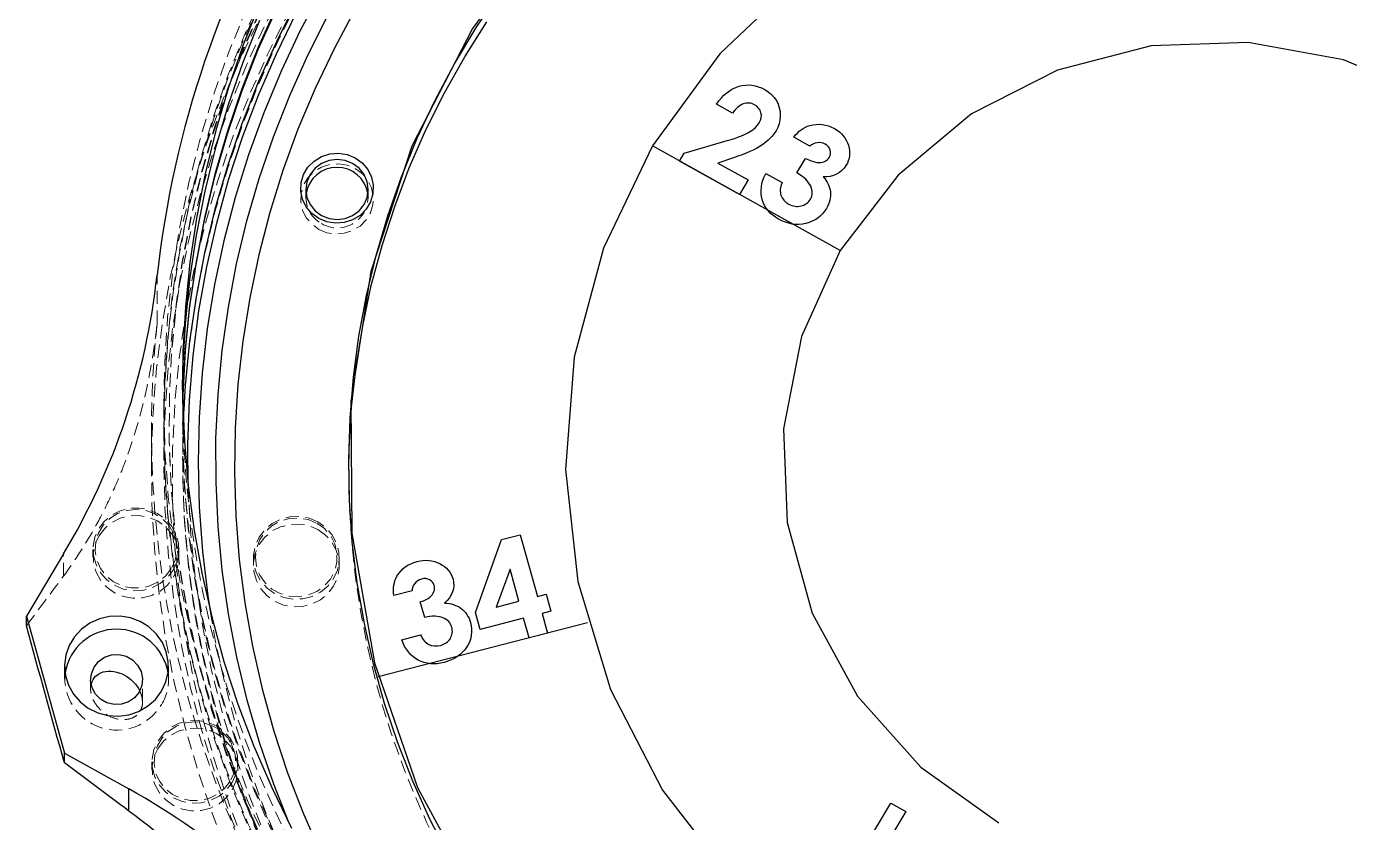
# Model space of a CAD drawing. Header units: millimetres. Extents: x -115 to 115, y -118 to 118.
# Drawn here: x -114.5 to 12.9, y -34.7 to 42 of the extents above; entities that cross this region are included whole.
import ezdxf

# ---------------------------------------------------------------- set-up
doc = ezdxf.new("R2010")
doc.units = ezdxf.units.MM
doc.linetypes.add('HIDDEN', pattern=[1.905, 1.27, -0.635])

msp = doc.modelspace()

# ---------------------------------------------------------------- linework, layer by layer
at = {"color": 7, "linetype": 'Continuous'}
for p, q in [((-36.16, 20.37), (-54.23, 30.45)), ((-60.49, -15.45), (-80.65, -20.67))]:
    msp.add_line(p, q, dxfattribs=at)
at = {"color": 7, "linetype": 'HIDDEN', "lineweight": 18}
for p, q in [((-87.62, 26.25), (-87.62, 25.48)), ((-81.62, 25.48), (-81.62, 26.25)), ((-101.95, 13.33), (-101.95, 17.99)), ((-99.5, 7.76), (-99.5, 6.11)), ((-101.3, 5.64), (-101.3, 3.57)), ((-100.8, 3.83), (-100.8, 3.65)), ((-99.5, 3.83), (-99.5, 3.58)), ((-102.5, 3.11), (-102.5, -0.78)), ((-101.3, 3.31), (-101.3, 0.21)), ((-99.5, 0.47), (-99.5, 0.21)), ((-83.5, -0.26), (-83.5, -1.29)), ((-110.96, -10.96), (-110.96, -8.83)), ((-108.12, -8.39), (-108.12, -9.11)), ((-99.85, -9.11), (-99.85, -8.39)), ((-92.67, -9.21), (-92.67, -9.94)), ((-84.4, -9.94), (-84.4, -9.21)), ((-110.85, -19.63), (-110.85, -20.93)), ((-100.85, -20.93), (-100.85, -19.63)), ((-108.35, -20.93), (-108.35, -21.84)), ((-103.35, -23.08), (-103.35, -20.93)), ((-102.44, -28.85), (-102.44, -29.58)), ((-94.17, -29.58), (-94.17, -28.85))]:
    msp.add_line(p, q, dxfattribs=at)
at = {"color": 7, "linetype": 'Continuous', "lineweight": 25}
for p, q in [((-110.96, -8.83), (-114.53, -14.81)), ((-114.53, -14.81), (-110.87, -28)), ((-114.53, -15.74), (-114.53, -14.81)), ((-110.87, -28), (-104.68, -31.45)), ((-110.87, -28.94), (-110.87, -28)), ((-104.68, -33.58), (-104.68, -31.45))]:
    msp.add_line(p, q, dxfattribs=at)
at = {"color": 7, "linetype": 'HIDDEN', "lineweight": 18, "flags": 128}
for points in [[(51.43, 89.94), (55.26, 87.65), (58.97, 85.2), (62.57, 82.59), (66.05, 79.83), (69.4, 76.92), (72.61, 73.88), (75.67, 70.69), (78.59, 67.38), (81.35, 63.95), (83.95, 60.4), (86.39, 56.74), (88.65, 52.99), (90.74, 49.14), (92.65, 45.2), (94.38, 41.19), (95.92, 37.1), (97.27, 32.95), (98.43, 28.75), (99.4, 24.51), (100.17, 20.22), (100.74, 15.91), (101.11, 11.58), (101.29, 7.23), (101.26, 2.89), (101.03, -1.45), (100.61, -5.78), (99.98, -10.09), (99.16, -14.36), (98.14, -18.6), (96.93, -22.78), (95.53, -26.92), (93.94, -30.98), (92.16, -34.98), (90.2, -38.89), (88.06, -42.72), (85.75, -46.45), (83.27, -50.08), (80.63, -53.59), (77.82, -56.99), (74.87, -60.27), (71.76, -63.42), (68.51, -66.43), (65.13, -69.3), (61.62, -72.02), (57.99, -74.59), (54.24, -77), (50.39, -79.24), (46.44, -81.32), (42.39, -83.23), (38.26, -84.96), (34.06, -86.51), (29.79, -87.88), (25.46, -89.07), (21.08, -90.06), (16.65, -90.87), (12.2, -91.49), (7.72, -91.92), (3.22, -92.16), (-1.28, -92.2), (-5.77, -92.05), (-10.26, -91.7), (-14.73, -91.17), (-19.16, -90.44), (-23.56, -89.52), (-27.92, -88.42), (-32.22, -87.13), (-36.45, -85.65), (-40.61, -84), (-44.69, -82.17), (-48.69, -80.16), (-52.59, -77.99), (-56.38, -75.65), (-60.06, -73.15), (-63.63, -70.5), (-67.07, -67.69), (-70.37, -64.74), (-73.54, -61.65), (-76.56, -58.43), (-79.43, -55.08), (-82.15, -51.61), (-84.7, -48.03), (-87.08, -44.35), (-89.3, -40.56), (-91.33, -36.68), (-93.19, -32.72), (-94.86, -28.69), (-96.35, -24.58), (-97.64, -20.42), (-98.74, -16.2), (-99.65, -11.94), (-100.36, -7.65), (-100.87, -3.33), (-101.19, 1.01), (-101.3, 5.35), (-101.21, 9.7), (-100.93, 14.04), (-100.44, 18.36), (-99.76, 22.66), (-98.88, 26.92), (-97.8, 31.14), (-96.53, 35.31), (-95.07, 39.42), (-93.42, 43.47), (-91.59, 47.44), (-89.58, 51.33), (-87.39, 55.13), (-85.03, 58.83), (-82.5, 62.43), (-79.8, 65.91), (-76.95, 69.27), (-73.95, 72.51), (-70.8, 75.62), (-67.52, 78.59), (-64.09, 81.41), (-60.55, 84.09), (-56.88, 86.61), (-53.1, 88.97), (-49.22, 91.17), (-45.23, 93.19), (-41.16, 95.05), (-37.01, 96.73), (-32.79, 98.22), (-28.5, 99.54), (-24.15, 100.67), (-19.76, 101.61), (-15.32, 102.36), (-10.86, 102.93), (-6.37, 103.3), (-1.88, 103.47), (2.62, 103.46), (7.12, 103.25), (11.6, 102.85), (16.06, 102.25), (20.49, 101.47), (24.87, 100.5), (29.21, 99.33), (33.49, 97.99), (37.7, 96.46), (41.84, 94.75), (45.9, 92.87), (49.87, 90.81)], [(45.99, 90.5), (41.93, 92.38), (37.79, 94.1), (33.58, 95.63), (29.3, 96.98), (24.96, 98.14), (20.58, 99.12), (16.15, 99.91), (11.69, 100.51), (7.21, 100.91), (2.71, 101.13), (-1.79, 101.15), (-6.29, 100.97), (-10.78, 100.61), (-15.24, 100.05), (-19.68, 99.3), (-24.07, 98.36), (-28.42, 97.23), (-32.72, 95.92), (-36.94, 94.42), (-41.1, 92.75), (-45.17, 90.89), (-49.16, 88.87), (-53.04, 86.67), (-56.83, 84.32), (-60.5, 81.8), (-64.05, 79.12), (-67.47, 76.3), (-70.76, 73.33), (-73.91, 70.22), (-76.92, 66.99), (-79.77, 63.62), (-82.47, 60.14), (-85, 56.54), (-87.36, 52.84), (-89.56, 49.04), (-91.57, 45.15), (-93.41, 41.18), (-95.06, 37.14), (-96.52, 33.02), (-97.79, 28.85), (-98.87, 24.63), (-99.75, 20.36), (-100.44, 16.07), (-100.92, 11.74), (-101.21, 7.4), (-101.3, 3.05), (-101.19, -1.29), (-100.88, -5.63), (-100.36, -9.95), (-99.66, -14.25), (-98.75, -18.51), (-97.65, -22.72), (-96.35, -26.89), (-94.87, -30.99), (-93.2, -35.03), (-91.34, -38.99), (-89.3, -42.87), (-87.09, -46.66), (-84.71, -50.35), (-82.15, -53.93), (-79.44, -57.4), (-76.57, -60.75), (-73.55, -63.97), (-70.38, -67.06), (-67.07, -70.02), (-63.63, -72.82), (-60.07, -75.48), (-56.38, -77.98), (-52.59, -80.32), (-48.69, -82.49), (-44.69, -84.5), (-40.61, -86.33), (-36.45, -87.98), (-32.21, -89.46), (-27.91, -90.75), (-23.56, -91.85), (-19.15, -92.77), (-14.72, -93.5), (-10.25, -94.03), (-5.76, -94.38), (-1.26, -94.53), (3.24, -94.49), (7.74, -94.25), (12.22, -93.82), (16.68, -93.2), (21.1, -92.39), (25.48, -91.39), (29.81, -90.2), (34.08, -88.83), (38.29, -87.28), (42.42, -85.54), (46.46, -83.64), (50.42, -81.55), (54.27, -79.31), (58.02, -76.9), (61.65, -74.33), (65.16, -71.6), (68.55, -68.73), (71.79, -65.72), (74.9, -62.57), (77.85, -59.29), (80.66, -55.89), (83.3, -52.37), (85.78, -48.74), (88.09, -45), (90.22, -41.17), (92.18, -37.26), (93.96, -33.26), (95.55, -29.19), (96.95, -25.06), (98.16, -20.87), (99.17, -16.63), (99.99, -12.36), (100.61, -8.05), (101.04, -3.72), (101.26, 0.62), (101.29, 4.97), (101.11, 9.32), (100.73, 13.65), (100.16, 17.96), (99.39, 22.25), (98.42, 26.5), (97.25, 30.7), (95.9, 34.84), (94.35, 38.93), (92.62, 42.94), (90.71, 46.88), (88.61, 50.73), (86.34, 54.49), (83.9, 58.14), (81.3, 61.69), (78.53, 65.12), (75.61, 68.43), (72.54, 71.61), (69.33, 74.66), (65.98, 77.56), (62.5, 80.32), (58.89, 82.93), (55.17, 85.38)], [(45.76, 90.4), (41.7, 92.29), (37.55, 94), (33.32, 95.54), (29.03, 96.89), (24.68, 98.05), (20.28, 99.02), (15.84, 99.8), (11.37, 100.39), (6.88, 100.78), (2.37, 100.98), (-2.14, 100.99), (-6.65, 100.8), (-11.14, 100.41), (-15.62, 99.84), (-20.06, 99.06), (-24.46, 98.1), (-28.81, 96.95), (-33.11, 95.61), (-37.33, 94.09), (-41.49, 92.38), (-45.56, 90.5), (-49.54, 88.44), (-53.42, 86.22), (-57.19, 83.82), (-60.85, 81.27), (-64.38, 78.56), (-67.79, 75.71), (-71.06, 72.7), (-74.19, 69.56), (-77.17, 66.29), (-79.99, 62.89), (-82.66, 59.37), (-85.16, 55.74), (-87.49, 52.01), (-89.64, 48.18), (-91.61, 44.26), (-93.4, 40.26), (-95.01, 36.18), (-96.42, 32.04), (-97.64, 27.85), (-98.66, 23.6), (-99.49, 19.32), (-100.11, 15), (-100.54, 10.66), (-100.76, 6.31), (-100.78, 1.95), (-100.6, -2.41), (-100.22, -6.75), (-99.64, -11.07), (-98.86, -15.37), (-97.88, -19.62), (-96.7, -23.83), (-95.33, -27.98), (-93.77, -32.07), (-92.02, -36.09), (-90.09, -40.03), (-87.98, -43.88), (-85.69, -47.64), (-83.22, -51.29), (-80.59, -54.83), (-77.8, -58.26), (-74.86, -61.56), (-71.76, -64.73), (-68.52, -67.76), (-65.14, -70.65), (-61.64, -73.4), (-58, -75.98), (-54.26, -78.41), (-50.4, -80.67), (-46.44, -82.77), (-42.39, -84.69), (-38.26, -86.43), (-34.04, -88), (-29.76, -89.38), (-25.42, -90.57), (-21.03, -91.58), (-16.6, -92.39), (-12.13, -93.01), (-7.64, -93.44), (-3.14, -93.67), (1.38, -93.71), (5.89, -93.55), (10.38, -93.2), (14.86, -92.65), (19.31, -91.92), (23.72, -90.99), (28.08, -89.87), (32.38, -88.56), (36.62, -87.07), (40.79, -85.39), (44.87, -83.54), (48.87, -81.51), (52.77, -79.31), (56.56, -76.95), (60.23, -74.42), (63.79, -71.74), (67.22, -68.91), (70.52, -65.93), (73.67, -62.81), (76.67, -59.56), (79.53, -56.18), (82.22, -52.68), (84.75, -49.07), (87.1, -45.36), (89.29, -41.54), (91.29, -37.64), (93.11, -33.65), (94.75, -29.59), (96.19, -25.46), (97.44, -21.27), (98.5, -17.03), (99.36, -12.75), (100.02, -8.44), (100.48, -4.1), (100.74, 0.25), (100.8, 4.61), (100.65, 8.96), (100.3, 13.31), (99.75, 17.64), (99.01, 21.93), (98.06, 26.2), (96.92, 30.41), (95.58, 34.58), (94.05, 38.68), (92.33, 42.71), (90.43, 46.66), (88.35, 50.53), (86.09, 54.3), (83.65, 57.97), (81.05, 61.53), (78.29, 64.98), (75.37, 68.3), (72.3, 71.49), (69.08, 74.55), (65.73, 77.47), (62.24, 80.23), (58.63, 82.85), (54.9, 85.3)], [(46.53, 87.44), (42.46, 89.34), (38.3, 91.06), (34.07, 92.6), (29.77, 93.96), (25.42, 95.14), (21.01, 96.13), (16.56, 96.93), (12.09, 97.54), (7.58, 97.96), (3.07, 98.19), (-1.46, 98.22), (-5.98, 98.06), (-10.49, 97.71), (-14.97, 97.17), (-19.43, 96.44), (-23.85, 95.51), (-28.23, 94.4), (-32.55, 93.11), (-36.8, 91.63), (-40.99, 89.97), (-45.09, 88.13), (-49.11, 86.13), (-53.03, 83.95), (-56.85, 81.61), (-60.56, 79.1), (-64.15, 76.45), (-67.61, 73.64), (-70.94, 70.68), (-74.14, 67.59), (-77.19, 64.36), (-80.09, 61.01), (-82.83, 57.54), (-85.42, 53.95), (-87.83, 50.26), (-90.08, 46.47), (-92.15, 42.58), (-94.04, 38.61), (-95.75, 34.57), (-97.27, 30.45), (-98.6, 26.28), (-99.74, 22.05), (-100.68, 17.78), (-101.43, 13.47), (-101.99, 9.13), (-102.34, 4.77), (-102.49, 0.41), (-102.45, -3.96), (-102.2, -8.32), (-101.76, -12.67), (-101.12, -17), (-100.28, -21.29), (-99.24, -25.54), (-98.01, -29.75), (-96.6, -33.9), (-94.99, -37.98), (-93.2, -41.99), (-91.66, -45.1)], [(54.74, 80.12), (58.45, 77.67), (62.05, 75.07), (65.53, 72.31), (68.87, 69.4), (72.08, 66.35), (75.14, 63.17), (78.06, 59.85), (80.81, 56.42), (83.4, 52.87), (85.83, 49.21), (88.08, 45.45), (90.16, 41.59), (92.06, 37.65), (93.77, 33.63), (95.29, 29.54), (96.63, 25.39), (97.77, 21.19), (98.71, 16.94), (99.46, 12.65), (100, 8.34), (100.35, 4.01), (100.5, -0.34), (100.44, -4.68), (100.18, -9.02), (99.72, -13.34), (99.06, -17.64), (98.21, -21.91), (97.15, -26.13), (95.91, -30.31), (94.47, -34.43), (92.84, -38.48), (91.02, -42.45), (89.02, -46.35), (86.84, -50.15), (84.49, -53.86), (81.97, -57.46), (79.29, -60.94), (76.45, -64.31), (73.45, -67.55), (70.31, -70.66), (67.02, -73.63), (63.6, -76.46), (60.06, -79.13), (56.39, -81.65), (52.61, -84.01), (48.72, -86.2), (44.74, -88.22), (40.67, -90.07), (36.51, -91.74), (32.29, -93.22), (27.99, -94.53), (23.65, -95.64), (19.25, -96.57), (14.82, -97.31), (10.35, -97.85), (5.87, -98.2), (1.37, -98.36), (-3.13, -98.32), (-7.62, -98.09), (-12.1, -97.66), (-16.55, -97.04), (-20.97, -96.23), (-25.35, -95.23), (-29.67, -94.04), (-33.94, -92.67), (-38.14, -91.11), (-42.27, -89.37), (-46.3, -87.45), (-50.25, -85.36), (-54.1, -83.11), (-57.83, -80.69), (-61.45, -78.11), (-64.95, -75.37), (-68.32, -72.49), (-71.55, -69.47), (-74.64, -66.31), (-77.57, -63.01), (-80.35, -59.6), (-82.98, -56.07), (-85.43, -52.42), (-87.71, -48.68), (-89.82, -44.84), (-91.75, -40.91), (-93.49, -36.91), (-95.05, -32.83), (-96.42, -28.69), (-97.59, -24.49), (-98.57, -20.25), (-99.34, -15.97), (-99.93, -11.66), (-100.31, -7.33), (-100.48, -2.99), (-100.46, 1.36), (-100.24, 5.7), (-99.81, 10.02), (-99.19, 14.33), (-98.37, 18.6), (-97.35, 22.83), (-96.13, 27.02), (-94.72, 31.15), (-93.12, 35.21), (-91.34, 39.2), (-89.37, 43.11), (-87.23, 46.92), (-84.9, 50.65), (-82.41, 54.27), (-79.76, 57.77), (-76.94, 61.16), (-73.97, 64.42), (-70.85, 67.56), (-67.59, 70.55), (-64.19, 73.4), (-60.66, 76.1), (-57.02, 78.65), (-53.26, 81.03), (-49.39, 83.25), (-45.42, 85.3), (-41.36, 87.18), (-37.22, 88.88), (-33.01, 90.4), (-28.73, 91.73), (-24.39, 92.88), (-20, 93.84), (-15.57, 94.61), (-11.11, 95.19), (-6.63, 95.57), (-2.14, 95.76), (2.36, 95.75), (6.86, 95.56), (11.34, 95.16), (15.8, 94.57), (20.22, 93.8), (24.61, 92.83), (28.95, 91.67), (33.22, 90.32), (37.44, 88.8), (41.57, 87.09), (45.63, 85.2)], [(45.17, 85.84), (41.16, 87.71), (37.06, 89.4), (32.89, 90.91), (28.66, 92.24), (24.36, 93.39), (20.02, 94.35), (15.64, 95.12), (11.23, 95.7), (6.79, 96.09), (2.34, 96.29), (-2.11, 96.29), (-6.56, 96.11), (-11, 95.73), (-15.42, 95.16), (-19.8, 94.39), (-24.14, 93.44), (-28.44, 92.31), (-32.68, 90.99), (-36.85, 89.48), (-40.95, 87.8), (-44.97, 85.94), (-48.9, 83.91), (-52.73, 81.71), (-56.45, 79.35), (-60.06, 76.83), (-63.55, 74.16), (-66.91, 71.34), (-70.14, 68.37), (-73.23, 65.27), (-76.17, 62.04), (-78.96, 58.69), (-81.59, 55.21), (-84.06, 51.63), (-86.36, 47.95), (-88.48, 44.16), (-90.43, 40.3), (-92.2, 36.35), (-93.78, 32.32), (-95.17, 28.24), (-96.38, 24.09), (-97.39, 19.9), (-98.2, 15.67), (-98.82, 11.41), (-99.24, 7.13), (-99.46, 2.83), (-99.48, -1.47), (-99.31, -5.77), (-98.93, -10.06), (-98.36, -14.32), (-97.58, -18.56), (-96.62, -22.76), (-95.46, -26.91), (-94.1, -31.01), (-92.56, -35.05), (-90.84, -39.02), (-88.93, -42.91), (-86.84, -46.71), (-84.58, -50.41), (-82.15, -54.02), (-79.56, -57.52), (-76.8, -60.9), (-73.89, -64.16), (-70.84, -67.29), (-67.64, -70.28), (-64.3, -73.14), (-60.84, -75.84), (-57.26, -78.4), (-53.56, -80.79), (-49.75, -83.03), (-45.84, -85.09), (-41.85, -86.99), (-37.76, -88.71), (-33.6, -90.26), (-29.38, -91.62), (-25.1, -92.8), (-20.76, -93.79), (-16.39, -94.59), (-11.98, -95.2), (-7.54, -95.63), (-3.1, -95.86), (1.36, -95.89), (5.81, -95.74), (10.25, -95.39), (14.67, -94.85), (19.06, -94.12), (23.41, -93.2), (27.72, -92.1), (31.97, -90.81), (36.15, -89.33), (40.26, -87.68), (44.3, -85.85), (48.24, -83.85), (52.09, -81.68), (55.83, -79.35), (59.46, -76.86), (62.97, -74.21), (66.35, -71.41), (69.61, -68.47), (72.72, -65.39), (75.68, -62.18), (78.5, -58.85), (81.16, -55.4), (83.65, -51.83), (85.98, -48.16), (88.14, -44.4), (90.11, -40.54), (91.91, -36.61), (93.53, -32.6), (94.95, -28.52), (96.19, -24.39), (97.23, -20.2), (98.08, -15.98), (98.73, -11.72), (99.18, -7.44), (99.44, -3.15), (99.5, 1.16), (99.35, 5.46), (99.01, 9.75), (98.47, 14.02), (97.73, 18.26), (96.79, 22.47), (95.67, 26.63), (94.35, 30.74), (92.84, 34.79), (91.14, 38.76), (89.26, 42.67), (87.21, 46.48), (84.98, 50.21), (82.57, 53.83), (80.01, 57.35), (77.28, 60.75), (74.4, 64.03), (71.36, 67.18), (68.19, 70.2), (64.88, 73.08), (61.44, 75.81), (57.87, 78.39), (54.19, 80.81)], [(-73.09, 71.32), (-73.91, 70.48), (-76.92, 67.25), (-79.77, 63.88), (-82.47, 60.4), (-85, 56.8), (-87.36, 53.1), (-89.56, 49.3), (-91.57, 45.41), (-93.41, 41.44), (-95.06, 37.4), (-96.52, 33.28), (-97.79, 29.11), (-98.87, 24.89), (-99.75, 20.62), (-100.44, 16.33), (-100.92, 12), (-101.21, 7.66), (-101.3, 3.31), (-101.19, -1.03), (-100.88, -5.37), (-100.36, -9.69), (-99.66, -13.99), (-98.75, -18.25), (-97.65, -22.46), (-96.35, -26.63), (-94.87, -30.74), (-93.2, -34.77), (-91.34, -38.74), (-89.3, -42.61), (-87.09, -46.4), (-84.71, -50.09), (-82.15, -53.67), (-79.44, -57.14), (-76.57, -60.49), (-73.55, -63.72), (-70.38, -66.81), (-67.07, -69.76), (-63.63, -72.56), (-60.07, -75.22), (-56.38, -77.72), (-52.59, -80.06), (-48.69, -82.23), (-44.69, -84.24), (-40.61, -86.07), (-36.45, -87.72), (-32.21, -89.2), (-27.91, -90.49), (-23.56, -91.59), (-19.15, -92.51), (-14.72, -93.24), (-10.25, -93.77), (-5.76, -94.12), (-1.26, -94.27), (3.24, -94.23), (7.74, -93.99), (12.22, -93.56), (16.68, -92.94), (21.1, -92.13), (25.48, -91.13), (29.81, -89.94), (34.08, -88.57), (38.29, -87.02), (42.42, -85.28), (46.46, -83.38), (50.42, -81.3), (54.27, -79.05), (58.02, -76.64), (61.65, -74.07), (65.16, -71.34), (68.55, -68.47), (71.79, -65.46), (74.9, -62.31), (77.85, -59.03), (80.66, -55.63), (83.3, -52.11), (85.78, -48.48), (88.09, -44.74), (90.22, -40.92), (92.18, -37), (93.96, -33), (95.55, -28.93), (96.95, -24.8), (98.16, -20.61), (99.17, -16.38), (99.99, -12.1), (100.61, -7.79), (101.04, -3.46), (101.26, 0.88), (101.29, 5.23), (101.11, 9.58), (100.73, 13.91), (100.16, 18.22), (99.39, 22.51), (98.42, 26.75), (97.25, 30.96), (95.9, 35.1), (94.35, 39.19), (92.62, 43.2), (90.71, 47.14), (88.61, 50.99), (86.34, 54.74), (83.9, 58.4), (81.3, 61.95), (78.53, 65.38), (75.61, 68.69), (73.09, 71.32)], [(-83.55, 58.3), (-85.16, 55.93), (-87.49, 52.19), (-89.64, 48.36), (-91.61, 44.44), (-93.4, 40.44), (-95.01, 36.37), (-96.42, 32.23), (-97.64, 28.03), (-98.66, 23.78), (-99.49, 19.5), (-100.11, 15.18), (-100.54, 10.84), (-100.76, 6.49), (-100.78, 2.13), (-100.6, -2.22), (-100.22, -6.57), (-99.64, -10.89), (-98.86, -15.18), (-97.88, -19.44), (-96.7, -23.65), (-95.33, -27.8), (-93.77, -31.89), (-92.02, -35.91), (-90.09, -39.84), (-87.98, -43.7), (-85.69, -47.45), (-83.22, -51.1), (-80.59, -54.65), (-77.8, -58.07), (-74.86, -61.37), (-71.76, -64.55), (-68.52, -67.58), (-65.14, -70.47), (-61.64, -73.21), (-58, -75.8), (-54.26, -78.23), (-50.4, -80.49), (-46.44, -82.58), (-42.39, -84.51), (-38.26, -86.25), (-34.04, -87.81), (-29.76, -89.19), (-25.42, -90.39), (-21.03, -91.39), (-16.6, -92.21), (-12.13, -92.83), (-7.64, -93.25), (-3.14, -93.49), (1.38, -93.53), (5.89, -93.37), (10.38, -93.02), (14.86, -92.47), (19.31, -91.73), (23.72, -90.8), (28.08, -89.68), (32.38, -88.37), (36.62, -86.88), (40.79, -85.21), (44.87, -83.35), (48.87, -81.33), (52.77, -79.13), (56.56, -76.76), (60.23, -74.24), (63.79, -71.56), (67.22, -68.72), (70.52, -65.74), (73.67, -62.63), (76.67, -59.38), (79.53, -56), (82.22, -52.5), (84.75, -48.89), (87.1, -45.17), (89.29, -41.36), (91.29, -37.45), (93.11, -33.46), (94.75, -29.4), (96.19, -25.27), (97.44, -21.08), (98.5, -16.85), (99.36, -12.57), (100.02, -8.26), (100.48, -3.92), (100.74, 0.43), (100.8, 4.79), (100.65, 9.15), (100.3, 13.49), (99.75, 17.82), (99.01, 22.12), (98.06, 26.38), (96.92, 30.6), (95.58, 34.76), (94.05, 38.86), (92.33, 42.89), (90.43, 46.84), (88.35, 50.71), (86.09, 54.48), (83.65, 58.15), (83.55, 58.3)], [(-86.04, 51.86), (-87.36, 49.74), (-89.56, 45.94), (-91.57, 42.05), (-93.41, 38.08), (-95.06, 34.03), (-96.52, 29.92), (-97.79, 25.75), (-98.87, 21.52), (-99.75, 17.26), (-100.44, 12.96), (-100.92, 8.64), (-101.21, 4.3), (-101.3, -0.05), (-101.19, -4.4), (-100.88, -8.74), (-100.36, -13.06), (-99.66, -17.35), (-98.75, -21.61), (-97.65, -25.83), (-96.35, -29.99), (-94.87, -34.1), (-93.2, -38.14), (-91.34, -42.1), (-89.3, -45.98), (-87.09, -49.77), (-84.71, -53.46), (-82.15, -57.04), (-79.44, -60.51), (-76.57, -63.86), (-73.55, -67.08), (-70.38, -70.17), (-67.07, -73.12), (-63.63, -75.93), (-60.07, -78.58), (-56.38, -81.08), (-52.59, -83.42), (-48.69, -85.6), (-44.69, -87.6), (-40.61, -89.43), (-36.45, -91.09), (-32.21, -92.56), (-27.91, -93.85), (-23.56, -94.96), (-19.15, -95.88), (-14.72, -96.6), (-10.25, -97.14), (-5.76, -97.48), (-1.26, -97.63), (3.24, -97.59), (7.74, -97.36), (12.22, -96.93), (16.68, -96.31), (21.1, -95.5), (25.48, -94.5), (29.81, -93.31), (34.08, -91.94), (38.29, -90.38), (42.42, -88.65), (46.46, -86.74), (50.42, -84.66), (54.27, -82.41), (58.02, -80), (61.65, -77.43), (65.16, -74.71), (68.55, -71.84), (71.79, -68.83), (74.9, -65.68), (77.85, -62.4), (80.66, -58.99), (83.3, -55.47), (85.78, -51.84), (88.09, -48.11), (90.22, -44.28), (92.18, -40.36), (93.96, -36.37), (95.55, -32.3), (96.95, -28.17), (98.16, -23.98), (99.17, -19.74), (99.99, -15.46), (100.61, -11.16), (101.04, -6.83), (101.26, -2.48), (101.29, 1.87), (101.11, 6.21), (100.73, 10.54), (100.16, 14.86), (99.39, 19.14), (98.42, 23.39), (97.25, 27.59), (95.9, 31.74), (94.35, 35.82), (92.62, 39.84), (90.71, 43.77), (88.61, 47.62), (86.34, 51.38), (86.04, 51.86)], [(-86.37, 22.42), (-85.59, 22.1), (-84.76, 21.97), (-83.92, 22.04), (-83.12, 22.29), (-82.4, 22.73), (-81.82, 23.32), (-81.4, 24.02), (-81.16, 24.81), (-81.13, 25.62), (-81.3, 26.42), (-81.66, 27.16), (-82.19, 27.79), (-82.87, 28.28), (-83.64, 28.6), (-84.48, 28.73), (-85.32, 28.66), (-86.12, 28.4), (-86.83, 27.97), (-87.42, 27.38), (-87.84, 26.67), (-88.07, 25.89), (-88.11, 25.08), (-87.94, 24.28), (-87.58, 23.54), (-87.04, 22.91), (-86.37, 22.42)], [(-99.48, 5.8), (-99.48, 2.15), (-99.31, -2.15), (-98.93, -6.43), (-98.36, -10.7), (-97.58, -14.94), (-96.62, -19.14), (-95.46, -23.29), (-94.1, -27.39), (-92.56, -31.43), (-90.84, -35.39), (-88.93, -39.28), (-86.84, -43.08), (-84.58, -46.79), (-82.15, -50.4), (-79.56, -53.89), (-76.8, -57.27), (-73.89, -60.53), (-70.84, -63.66), (-67.64, -66.66), (-64.3, -69.51), (-60.84, -72.22), (-57.26, -74.77), (-53.56, -77.17), (-49.75, -79.4), (-45.84, -81.47), (-41.85, -83.37), (-37.76, -85.09), (-33.6, -86.63), (-29.38, -87.99), (-25.1, -89.17), (-20.76, -90.16), (-16.39, -90.97), (-11.98, -91.58), (-7.54, -92), (-3.1, -92.23), (1.36, -92.27), (5.81, -92.12), (10.25, -91.77), (14.67, -91.23), (19.06, -90.5), (23.41, -89.58), (27.72, -88.48), (31.97, -87.18), (36.15, -85.71), (40.26, -84.06), (44.3, -82.23), (48.24, -80.23), (52.09, -78.06), (55.83, -75.73), (59.46, -73.23), (62.97, -70.58), (66.35, -67.79), (69.61, -64.85), (72.72, -61.77), (75.68, -58.56), (78.5, -55.23), (81.16, -51.77), (83.65, -48.21), (85.98, -44.54), (88.14, -40.77), (90.11, -36.92), (91.91, -32.98), (93.53, -28.97), (94.95, -24.9), (96.19, -20.76), (97.23, -16.58), (98.08, -12.36), (98.73, -8.1), (99.18, -3.82), (99.44, 0.48), (99.5, 4.78), (99.48, 5.8)], [(99.48, 5.67), (99.5, 4.53), (99.44, 0.23), (99.18, -4.07), (98.73, -8.35), (98.08, -12.6), (97.23, -16.83), (96.19, -21.01), (94.95, -25.14), (93.53, -29.22), (91.91, -33.23), (90.11, -37.17), (88.14, -41.02), (85.98, -44.79), (83.65, -48.46), (81.16, -52.02), (78.5, -55.47), (75.68, -58.81), (72.72, -62.02), (69.61, -65.1), (66.35, -68.04), (62.97, -70.83), (59.46, -73.48), (55.83, -75.97), (52.09, -78.31), (48.24, -80.48), (44.3, -82.48), (40.26, -84.31), (36.15, -85.96), (31.97, -87.43), (27.72, -88.72), (23.41, -89.83), (19.06, -90.75), (14.67, -91.48), (10.25, -92.02), (5.81, -92.36), (1.36, -92.52), (-3.1, -92.48), (-7.54, -92.25), (-11.98, -91.83), (-16.39, -91.22), (-20.76, -90.41), (-25.1, -89.42), (-29.38, -88.24), (-33.6, -86.88), (-37.76, -85.34), (-41.85, -83.62), (-45.84, -81.72), (-49.75, -79.65), (-53.56, -77.42), (-57.26, -75.02), (-60.84, -72.47), (-64.3, -69.76), (-67.64, -66.91), (-70.84, -63.91), (-73.89, -60.78), (-76.8, -57.52), (-79.56, -54.14), (-82.15, -50.64), (-84.58, -47.04), (-86.84, -43.33), (-88.93, -39.53), (-90.84, -35.64), (-92.56, -31.68), (-94.1, -27.64), (-95.46, -23.54), (-96.62, -19.39), (-97.58, -15.19), (-98.36, -10.95), (-98.93, -6.68), (-99.31, -2.39), (-99.48, 1.9), (-99.48, 5.67)], [(-99.43, 4.12), (-99.46, 3.09), (-99.48, -1.21), (-99.31, -5.51), (-98.93, -9.8), (-98.36, -14.06), (-97.58, -18.3), (-96.62, -22.5), (-95.46, -26.66), (-94.1, -30.76), (-92.56, -34.79), (-90.84, -38.76), (-88.93, -42.65), (-86.84, -46.45), (-84.58, -50.15), (-82.15, -53.76), (-79.56, -57.26), (-76.8, -60.64), (-73.89, -63.9), (-70.84, -67.03), (-67.64, -70.02), (-64.3, -72.88), (-60.84, -75.58), (-57.26, -78.14), (-53.56, -80.53), (-49.75, -82.77), (-45.84, -84.83), (-41.85, -86.73), (-37.76, -88.45), (-33.6, -90), (-29.38, -91.36), (-25.1, -92.54), (-20.76, -93.53), (-16.39, -94.33), (-11.98, -94.95), (-7.54, -95.37), (-3.1, -95.6), (1.36, -95.63), (5.81, -95.48), (10.25, -95.13), (14.67, -94.59), (19.06, -93.86), (23.41, -92.95), (27.72, -91.84), (31.97, -90.55), (36.15, -89.08), (40.26, -87.42), (44.3, -85.59), (48.24, -83.59), (52.09, -81.42), (55.83, -79.09), (59.46, -76.6), (62.97, -73.95), (66.35, -71.15), (69.61, -68.21), (72.72, -65.13), (75.68, -61.92), (78.5, -58.59), (81.16, -55.14), (83.65, -51.57), (85.98, -47.9), (88.14, -44.14), (90.11, -40.28), (91.91, -36.35), (93.53, -32.34), (94.95, -28.26), (96.19, -24.13), (97.23, -19.94), (98.08, -15.72), (98.73, -11.46), (99.18, -7.18), (99.44, -2.89), (99.5, 1.41), (99.43, 4.12)], [(98.96, -2.23), (98.91, -3.59), (98.62, -7.89), (98.13, -12.18), (97.44, -16.44), (96.55, -20.67), (95.47, -24.85), (94.19, -28.98), (92.72, -33.05), (91.06, -37.06), (89.22, -40.98), (87.19, -44.83), (84.99, -48.58), (82.61, -52.23), (80.07, -55.77), (77.36, -59.2), (74.5, -62.51), (71.49, -65.69), (68.33, -68.74), (65.03, -71.64), (61.59, -74.4), (58.04, -77), (54.36, -79.45), (50.58, -81.74), (46.69, -83.86), (42.71, -85.81), (38.64, -87.58), (34.49, -89.17), (30.27, -90.58), (25.99, -91.81), (21.66, -92.85), (17.28, -93.69), (12.87, -94.35), (8.43, -94.81), (3.97, -95.08), (-0.49, -95.16), (-4.95, -95.04), (-9.41, -94.73), (-13.84, -94.22), (-18.25, -93.52), (-22.61, -92.63), (-26.94, -91.55), (-31.2, -90.29), (-35.41, -88.84), (-39.54, -87.2), (-43.59, -85.39), (-47.55, -83.41), (-51.42, -81.25), (-55.18, -78.93), (-58.83, -76.44), (-62.36, -73.8), (-65.76, -71.01), (-69.03, -68.08), (-72.16, -65), (-75.14, -61.79), (-77.97, -58.46), (-80.65, -55), (-83.15, -51.43), (-85.49, -47.76), (-87.65, -43.99), (-89.64, -40.12), (-91.44, -36.18), (-93.06, -32.16), (-94.49, -28.07), (-95.72, -23.93), (-96.77, -19.74), (-97.61, -15.5), (-98.26, -11.24), (-98.7, -6.95), (-98.95, -2.64), (-98.96, -2.23)], [(-100.4, -10.39), (-100.03, -9.57), (-99.86, -8.69), (-99.9, -7.79), (-100.13, -6.93), (-100.57, -6.14), (-101.17, -5.46), (-101.92, -4.93), (-102.77, -4.57), (-103.68, -4.41), (-104.6, -4.44), (-105.49, -4.67), (-106.31, -5.09), (-107.02, -5.67), (-107.57, -6.39), (-107.94, -7.21), (-108.11, -8.09), (-108.07, -8.98), (-107.83, -9.85), (-107.4, -10.64), (-106.8, -11.32), (-106.05, -11.85), (-105.2, -12.21), (-104.29, -12.37), (-103.37, -12.34), (-102.47, -12.11), (-101.65, -11.69), (-100.95, -11.11), (-100.4, -10.39)], [(-100.58, -10.24), (-101.12, -10.95), (-101.82, -11.51), (-102.64, -11.91), (-103.53, -12.11), (-104.44, -12.11), (-105.33, -11.91), (-106.15, -11.51), (-106.85, -10.95), (-107.39, -10.24), (-107.75, -9.43), (-107.91, -8.56), (-107.86, -7.68), (-107.6, -6.83), (-107.14, -6.07), (-106.51, -5.43), (-105.75, -4.94), (-104.89, -4.64), (-103.98, -4.54), (-103.08, -4.64), (-102.22, -4.94), (-101.45, -5.43), (-100.83, -6.07), (-100.37, -6.83), (-100.11, -7.68), (-100.06, -8.56), (-100.21, -9.43), (-100.58, -10.24)], [(-107.57, -7.12), (-107.02, -6.4), (-106.31, -5.81), (-105.49, -5.4), (-104.6, -5.16), (-103.68, -5.13), (-102.77, -5.3), (-101.92, -5.65), (-101.17, -6.19), (-100.57, -6.86), (-100.13, -7.65), (-99.9, -8.52), (-99.86, -9.41), (-100.03, -10.29), (-100.4, -11.11), (-100.95, -11.83), (-101.65, -12.41), (-102.47, -12.83), (-103.37, -13.06), (-104.29, -13.1), (-105.2, -12.93), (-106.05, -12.57), (-106.8, -12.04), (-107.4, -11.36), (-107.83, -10.57), (-108.07, -9.71), (-108.11, -8.82), (-107.94, -7.94), (-107.57, -7.12)], [(-86.47, -5.75), (-87.32, -5.39), (-88.23, -5.23), (-89.15, -5.26), (-90.05, -5.49), (-90.87, -5.91), (-91.57, -6.49), (-92.12, -7.21), (-92.49, -8.03), (-92.66, -8.91), (-92.63, -9.81), (-92.39, -10.67), (-91.95, -11.46), (-91.35, -12.14), (-90.61, -12.67), (-89.76, -13.03), (-88.85, -13.19), (-87.92, -13.16), (-87.03, -12.93), (-86.21, -12.51), (-85.51, -11.93), (-84.96, -11.21), (-84.59, -10.39), (-84.41, -9.51), (-84.45, -8.62), (-84.69, -7.75), (-85.12, -6.96), (-85.73, -6.28), (-86.47, -5.75)], [(-86.47, -6.48), (-85.73, -7.01), (-85.12, -7.69), (-84.69, -8.48), (-84.45, -9.34), (-84.41, -10.23), (-84.59, -11.11), (-84.96, -11.93), (-85.51, -12.65), (-86.21, -13.24), (-87.03, -13.65), (-87.92, -13.88), (-88.85, -13.92), (-89.76, -13.75), (-90.61, -13.39), (-91.35, -12.86), (-91.95, -12.19), (-92.39, -11.39), (-92.63, -10.53), (-92.66, -9.64), (-92.49, -8.76), (-92.12, -7.94), (-91.57, -7.22), (-90.87, -6.63), (-90.05, -6.22), (-89.15, -5.99), (-88.23, -5.95), (-87.32, -6.12), (-86.47, -6.48)], [(-86.57, -5.87), (-85.84, -6.39), (-85.25, -7.07), (-84.84, -7.86), (-84.63, -8.72), (-84.63, -9.6), (-84.84, -10.46), (-85.25, -11.25), (-85.84, -11.92), (-86.57, -12.45), (-87.41, -12.8), (-88.31, -12.95), (-89.22, -12.9), (-90.1, -12.65), (-90.89, -12.21), (-91.55, -11.6), (-92.05, -10.86), (-92.37, -10.04), (-92.47, -9.16), (-92.37, -8.28), (-92.05, -7.45), (-91.55, -6.72), (-90.89, -6.11), (-90.1, -5.67), (-89.22, -5.42), (-88.31, -5.36), (-87.41, -5.52), (-86.57, -5.87)], [(-96.84, -14.3), (-96.35, -17.12), (-95.43, -21.32), (-94.32, -25.49), (-93.02, -29.6), (-91.52, -33.65), (-89.83, -37.63), (-87.96, -41.53), (-85.91, -45.34), (-83.68, -49.07), (-81.27, -52.69), (-78.7, -56.2), (-75.97, -59.59), (-73.08, -62.86), (-70.04, -66), (-66.85, -69.01), (-63.53, -71.87), (-60.08, -74.58), (-56.5, -77.14), (-52.8, -79.54), (-49, -81.77), (-45.1, -83.84), (-41.1, -85.73), (-37.01, -87.44), (-32.86, -88.98), (-28.63, -90.32), (-24.34, -91.49), (-20.01, -92.46), (-15.63, -93.24), (-11.22, -93.83), (-6.79, -94.23), (-2.34, -94.43), (2.11, -94.43), (6.56, -94.24), (10.99, -93.86), (15.41, -93.28), (19.78, -92.5), (24.12, -91.54), (28.41, -90.39), (32.64, -89.05), (36.8, -87.52), (40.89, -85.82), (44.89, -83.94), (48.8, -81.88), (52.61, -79.66), (56.31, -77.26), (59.9, -74.71), (63.36, -72.01), (66.69, -69.16), (69.88, -66.16), (72.93, -63.02), (75.83, -59.76), (78.57, -56.37), (81.15, -52.87), (83.56, -49.25), (85.8, -45.54), (87.86, -41.73), (89.74, -37.83), (91.44, -33.85), (92.94, -29.81), (94.26, -25.7), (95.38, -21.54), (96.3, -17.33), (96.84, -14.3)], [(-94.73, -30.85), (-94.36, -30.03), (-94.18, -29.15), (-94.22, -28.26), (-94.46, -27.39), (-94.89, -26.6), (-95.5, -25.92), (-96.24, -25.39), (-97.09, -25.04), (-98, -24.87), (-98.92, -24.9), (-99.82, -25.13), (-100.64, -25.55), (-101.34, -26.14), (-101.89, -26.86), (-102.26, -27.68), (-102.43, -28.55), (-102.4, -29.45), (-102.16, -30.31), (-101.72, -31.1), (-101.12, -31.78), (-100.38, -32.31), (-99.53, -32.67), (-98.62, -32.84), (-97.69, -32.8), (-96.8, -32.57), (-95.98, -32.15), (-95.28, -31.57), (-94.73, -30.85)], [(-94.9, -30.7), (-95.45, -31.41), (-96.15, -31.98), (-96.96, -32.37), (-97.85, -32.58), (-98.76, -32.58), (-99.65, -32.37), (-100.47, -31.98), (-101.17, -31.41), (-101.72, -30.7), (-102.08, -29.89), (-102.24, -29.02), (-102.18, -28.14), (-101.92, -27.3), (-101.46, -26.53), (-100.84, -25.89), (-100.07, -25.4), (-99.22, -25.1), (-98.31, -25), (-97.4, -25.1), (-96.54, -25.4), (-95.78, -25.89), (-95.15, -26.53), (-94.69, -27.3), (-94.43, -28.14), (-94.38, -29.02), (-94.54, -29.89), (-94.9, -30.7)], [(-101.89, -27.58), (-101.34, -26.86), (-100.64, -26.28), (-99.82, -25.86), (-98.92, -25.63), (-98, -25.59), (-97.09, -25.76), (-96.24, -26.12), (-95.5, -26.65), (-94.89, -27.33), (-94.46, -28.12), (-94.22, -28.98), (-94.18, -29.88), (-94.36, -30.75), (-94.73, -31.57), (-95.28, -32.29), (-95.98, -32.88), (-96.8, -33.3), (-97.69, -33.53), (-98.62, -33.56), (-99.53, -33.39), (-100.38, -33.04), (-101.12, -32.51), (-101.72, -31.83), (-102.16, -31.04), (-102.4, -30.17), (-102.43, -29.28), (-102.26, -28.4), (-101.89, -27.58)]]:
    msp.add_lwpolyline(points, dxfattribs=at)
at = {"color": 7, "linetype": 'Continuous', "flags": 128}
for points in [[(71.57, -41.33), (77.42, -30.01), (81.36, -17.94), (83.3, -5.42), (83.18, 7.24), (81.02, 19.72), (76.86, 31.72), (70.81, 42.95), (63.02, 53.12), (53.67, 61.99), (43.01, 69.34), (31.28, 74.99), (18.78, 78.79), (5.82, 80.67), (-7.28, 80.55), (-20.2, 78.47), (-32.63, 74.45), (-44.25, 68.61), (-54.78, 61.08), (-63.96, 52.05), (-71.57, 41.75), (-77.42, 30.42), (-81.36, 18.35)], [(43.95, -42.89), (51.21, -34.61), (56.82, -25.22), (60.61, -15.01), (62.45, -4.31), (62.28, 6.53), (60.11, 17.17), (56.01, 27.27), (50.11, 36.49), (42.6, 44.55), (33.71, 51.18), (23.75, 56.18), (13.02, 59.38), (1.87, 60.67), (-9.33, 60.02), (-20.24, 57.45), (-30.5, 53.04), (-39.77, 46.93), (-47.77, 39.32), (-54.23, 30.45)], [(15.25, -37.33), (23.52, -33.11), (30.6, -27.22), (36.16, -19.96), (39.9, -11.68), (41.63, -2.81), (41.28, 6.22), (38.86, 14.94), (34.5, 22.92), (28.4, 29.77), (20.88, 35.13), (12.31, 38.74), (3.12, 40.42), (-6.22, 40.08), (-15.25, 37.75), (-23.52, 33.53), (-30.6, 27.64), (-36.16, 20.37)], [(-46.53, 33.59), (-48.08, 34.46), (-48.08, 34.46), (-47.85, 34.78), (-47.61, 35.08), (-47.36, 35.34), (-47.09, 35.57), (-46.82, 35.77), (-46.53, 35.94), (-46.23, 36.08), (-45.92, 36.19), (-45.61, 36.26), (-45.3, 36.31), (-44.98, 36.32), (-44.67, 36.29), (-44.36, 36.24), (-44.06, 36.15), (-43.75, 36.03), (-43.44, 35.87), (-43.44, 35.87), (-43.09, 35.65), (-42.78, 35.4), (-42.52, 35.12), (-42.31, 34.81), (-42.14, 34.47), (-42.03, 34.12), (-41.96, 33.75), (-41.94, 33.36), (-41.98, 32.96), (-42.06, 32.59), (-42.18, 32.24), (-42.34, 31.92), (-42.34, 31.92), (-42.47, 31.73), (-42.6, 31.55), (-42.75, 31.37), (-42.91, 31.19), (-43.09, 31.02), (-43.29, 30.85), (-43.5, 30.68), (-43.72, 30.52), (-43.97, 30.36), (-44.24, 30.2), (-44.54, 30.05), (-44.87, 29.9), (-45.22, 29.74), (-45.6, 29.59), (-46.01, 29.45), (-46.44, 29.3), (-46.44, 29.3), (-47.94, 28.8), (-47.94, 28.8), (-45.03, 27.18), (-45.03, 27.18), (-45.86, 25.78), (-45.86, 25.78), (-51.64, 29), (-51.64, 29), (-51.18, 29.76), (-51.18, 29.76), (-47.04, 30.97), (-47.04, 30.97), (-46.68, 31.08), (-46.34, 31.18), (-46.04, 31.29), (-45.76, 31.39), (-45.5, 31.5), (-45.27, 31.6), (-45.07, 31.7), (-44.89, 31.81), (-44.59, 32.01), (-44.33, 32.23), (-44.12, 32.45), (-43.96, 32.68), (-43.96, 32.68), (-43.84, 32.92), (-43.78, 33.16), (-43.76, 33.41), (-43.8, 33.65), (-43.89, 33.88), (-44.02, 34.09), (-44.2, 34.27), (-44.43, 34.42), (-44.43, 34.42), (-44.56, 34.48), (-44.69, 34.53), (-44.82, 34.56), (-44.95, 34.58), (-45.09, 34.58), (-45.23, 34.56), (-45.37, 34.53), (-45.51, 34.49), (-45.65, 34.43), (-45.79, 34.35), (-45.92, 34.26), (-46.05, 34.15), (-46.18, 34.03), (-46.3, 33.9), (-46.41, 33.75), (-46.53, 33.59)], [(-39.08, 30.44), (-40.64, 31.31), (-40.64, 31.31), (-40.47, 31.51), (-40.29, 31.69), (-40.11, 31.86), (-39.92, 32.01), (-39.72, 32.14), (-39.52, 32.25), (-39.31, 32.34), (-39.09, 32.41), (-39.09, 32.41), (-38.79, 32.48), (-38.48, 32.52), (-38.18, 32.54), (-37.88, 32.51), (-37.59, 32.46), (-37.29, 32.38), (-37, 32.27), (-36.71, 32.12), (-36.71, 32.12), (-36.47, 31.97), (-36.24, 31.81), (-36.04, 31.62), (-35.87, 31.43), (-35.71, 31.22), (-35.58, 31), (-35.47, 30.76), (-35.38, 30.51), (-35.31, 30.25), (-35.28, 30), (-35.27, 29.75), (-35.28, 29.51), (-35.32, 29.27), (-35.39, 29.03), (-35.48, 28.8), (-35.61, 28.58), (-35.61, 28.58), (-35.79, 28.32), (-36, 28.09), (-36.24, 27.89), (-36.51, 27.73), (-36.8, 27.61), (-37.12, 27.52), (-37.46, 27.48), (-37.81, 27.47), (-37.81, 27.47), (-37.66, 27.31), (-37.54, 27.14), (-37.42, 26.96), (-37.33, 26.78), (-37.25, 26.6), (-37.19, 26.41), (-37.14, 26.22), (-37.11, 26.02), (-37.1, 25.82), (-37.1, 25.62), (-37.12, 25.42), (-37.16, 25.22), (-37.22, 25.02), (-37.29, 24.83), (-37.38, 24.63), (-37.49, 24.44), (-37.49, 24.44), (-37.67, 24.17), (-37.87, 23.92), (-38.09, 23.7), (-38.33, 23.51), (-38.59, 23.34), (-38.87, 23.2), (-39.16, 23.08), (-39.48, 22.99), (-39.81, 22.93), (-40.14, 22.9), (-40.47, 22.9), (-40.8, 22.93), (-41.13, 23), (-41.45, 23.1), (-41.78, 23.24), (-42.11, 23.4), (-42.11, 23.4), (-42.41, 23.59), (-42.67, 23.78), (-42.91, 23.99), (-43.12, 24.22), (-43.31, 24.46), (-43.46, 24.72), (-43.59, 24.99), (-43.68, 25.28), (-43.75, 25.58), (-43.79, 25.88), (-43.79, 26.19), (-43.76, 26.5), (-43.7, 26.82), (-43.61, 27.14), (-43.48, 27.47), (-43.32, 27.8), (-43.32, 27.8), (-41.77, 26.93), (-41.77, 26.93), (-41.83, 26.76), (-41.88, 26.59), (-41.92, 26.42), (-41.94, 26.27), (-41.94, 26.12), (-41.93, 25.97), (-41.91, 25.83), (-41.87, 25.7), (-41.76, 25.45), (-41.6, 25.23), (-41.39, 25.03), (-41.13, 24.86), (-41.13, 24.86), (-40.98, 24.78), (-40.83, 24.72), (-40.68, 24.68), (-40.54, 24.65), (-40.39, 24.63), (-40.24, 24.63), (-40.09, 24.64), (-39.94, 24.67), (-39.79, 24.71), (-39.66, 24.76), (-39.53, 24.83), (-39.41, 24.9), (-39.3, 24.99), (-39.2, 25.09), (-39.11, 25.2), (-39.03, 25.32), (-39.03, 25.32), (-38.96, 25.46), (-38.91, 25.61), (-38.87, 25.76), (-38.86, 25.91), (-38.87, 26.07), (-38.89, 26.24), (-38.94, 26.4), (-39.01, 26.57), (-39.1, 26.75), (-39.21, 26.91), (-39.34, 27.08), (-39.49, 27.24), (-39.67, 27.4), (-39.87, 27.55), (-40.09, 27.7), (-40.33, 27.85), (-40.33, 27.85), (-39.5, 29.24), (-39.5, 29.24), (-39.18, 29.1), (-38.88, 28.99), (-38.63, 28.91), (-38.41, 28.87), (-38.21, 28.86), (-38.03, 28.87), (-37.85, 28.9), (-37.69, 28.96), (-37.54, 29.03), (-37.41, 29.12), (-37.3, 29.23), (-37.22, 29.35), (-37.22, 29.35), (-37.14, 29.52), (-37.09, 29.69), (-37.09, 29.87), (-37.12, 30.05), (-37.19, 30.22), (-37.3, 30.37), (-37.44, 30.51), (-37.62, 30.62), (-37.62, 30.62), (-37.8, 30.71), (-37.98, 30.76), (-38.17, 30.78), (-38.37, 30.76), (-38.57, 30.72), (-38.75, 30.66), (-38.93, 30.56), (-39.08, 30.44)], [(-54.23, 30.45), (-58.95, 20.61), (-61.78, 10.12), (-62.62, -0.7), (-61.44, -11.48), (-58.3, -21.89), (-53.27, -31.59), (-46.54, -40.27)], [(-36.16, 20.37), (-39.9, 12.09), (-41.63, 3.22), (-41.28, -5.8), (-38.86, -14.53), (-34.5, -22.51), (-28.4, -29.36), (-20.88, -34.72)], [(-81.36, 18.35), (-83.3, 5.83), (-83.18, -6.82), (-81.02, -19.31), (-76.86, -31.31), (-70.81, -42.53)], [(-68.79, -7.45), (-66.97, -6.98), (-66.97, -6.98), (-65.32, -12.93), (-65.32, -12.93), (-64.47, -12.71), (-64.47, -12.71), (-64.02, -14.33), (-64.02, -14.33), (-64.87, -14.55), (-64.87, -14.55), (-64.35, -16.45), (-64.35, -16.45), (-66.13, -16.91), (-66.13, -16.91), (-66.65, -15.01), (-66.65, -15.01), (-70.83, -16.09), (-70.83, -16.09), (-71.28, -14.47), (-71.28, -14.47), (-68.79, -7.45)], [(-77.4, -12.37), (-79.15, -12.82), (-79.15, -12.82), (-79.18, -12.56), (-79.19, -12.31), (-79.18, -12.07), (-79.15, -11.83), (-79.1, -11.61), (-79.04, -11.39), (-78.95, -11.18), (-78.85, -10.98), (-78.85, -10.98), (-78.68, -10.72), (-78.49, -10.48), (-78.28, -10.27), (-78.05, -10.08), (-77.79, -9.91), (-77.52, -9.77), (-77.22, -9.65), (-76.9, -9.55), (-76.9, -9.55), (-76.61, -9.49), (-76.32, -9.45), (-76.04, -9.43), (-75.77, -9.45), (-75.5, -9.49), (-75.24, -9.55), (-74.98, -9.64), (-74.72, -9.76), (-74.49, -9.9), (-74.27, -10.05), (-74.08, -10.21), (-73.91, -10.4), (-73.76, -10.59), (-73.64, -10.8), (-73.53, -11.03), (-73.45, -11.27), (-73.45, -11.27), (-73.39, -11.58), (-73.38, -11.88), (-73.41, -12.18), (-73.49, -12.48), (-73.62, -12.77), (-73.79, -13.05), (-74.01, -13.32), (-74.27, -13.57), (-74.27, -13.57), (-74.04, -13.58), (-73.82, -13.61), (-73.61, -13.65), (-73.4, -13.71), (-73.21, -13.78), (-73.02, -13.87), (-72.84, -13.97), (-72.67, -14.09), (-72.51, -14.22), (-72.36, -14.36), (-72.23, -14.51), (-72.11, -14.67), (-72.01, -14.85), (-71.91, -15.03), (-71.83, -15.23), (-71.77, -15.43), (-71.77, -15.43), (-71.7, -15.74), (-71.66, -16.05), (-71.66, -16.35), (-71.69, -16.64), (-71.75, -16.94), (-71.84, -17.22), (-71.97, -17.51), (-72.13, -17.79), (-72.32, -18.05), (-72.54, -18.29), (-72.77, -18.52), (-73.03, -18.71), (-73.32, -18.89), (-73.63, -19.04), (-73.96, -19.17), (-74.31, -19.28), (-74.31, -19.28), (-74.66, -19.35), (-74.99, -19.4), (-75.31, -19.41), (-75.63, -19.4), (-75.94, -19.36), (-76.24, -19.28), (-76.53, -19.18), (-76.81, -19.05), (-77.07, -18.89), (-77.32, -18.71), (-77.54, -18.5), (-77.75, -18.27), (-77.94, -18.01), (-78.11, -17.73), (-78.25, -17.42), (-78.38, -17.09), (-78.38, -17.09), (-76.58, -16.62), (-76.58, -16.62), (-76.5, -16.78), (-76.41, -16.93), (-76.32, -17.07), (-76.22, -17.19), (-76.12, -17.3), (-76, -17.4), (-75.89, -17.48), (-75.77, -17.55), (-75.51, -17.65), (-75.24, -17.69), (-74.96, -17.69), (-74.66, -17.64), (-74.66, -17.64), (-74.51, -17.59), (-74.36, -17.53), (-74.23, -17.46), (-74.11, -17.39), (-73.99, -17.3), (-73.89, -17.2), (-73.8, -17.09), (-73.71, -16.97), (-73.65, -16.84), (-73.59, -16.71), (-73.55, -16.58), (-73.52, -16.45), (-73.51, -16.31), (-73.52, -16.17), (-73.53, -16.03), (-73.57, -15.89), (-73.57, -15.89), (-73.62, -15.74), (-73.68, -15.6), (-73.77, -15.47), (-73.87, -15.35), (-73.98, -15.24), (-74.11, -15.14), (-74.26, -15.06), (-74.42, -14.98), (-74.6, -14.92), (-74.79, -14.87), (-74.99, -14.84), (-75.21, -14.83), (-75.43, -14.83), (-75.67, -14.86), (-75.92, -14.9), (-76.18, -14.95), (-76.18, -14.95), (-76.6, -13.45), (-76.6, -13.45), (-76.3, -13.34), (-76.05, -13.22), (-75.84, -13.11), (-75.67, -13), (-75.54, -12.88), (-75.44, -12.75), (-75.35, -12.61), (-75.29, -12.46), (-75.24, -12.31), (-75.23, -12.16), (-75.23, -12.01), (-75.26, -11.87), (-75.26, -11.87), (-75.33, -11.69), (-75.42, -11.54), (-75.55, -11.42), (-75.71, -11.32), (-75.88, -11.25), (-76.07, -11.21), (-76.27, -11.21), (-76.49, -11.25), (-76.49, -11.25), (-76.67, -11.32), (-76.85, -11.41), (-77, -11.52), (-77.13, -11.67), (-77.25, -11.83), (-77.33, -12), (-77.38, -12.18), (-77.4, -12.37)], [(-67.1, -13.39), (-67.96, -10.29), (-67.96, -10.29), (-69.29, -13.95), (-69.29, -13.95), (-67.1, -13.39)], [(-33.57, -36.64), (-31.29, -32.83), (-31.29, -32.83), (-29.85, -33.63), (-29.85, -33.63), (-31.41, -36.25)]]:
    msp.add_lwpolyline(points, dxfattribs=at)
at = {"color": 7, "linetype": 'Continuous', "lineweight": 25, "flags": 128}
for points in [[(-86.12, 45.38), (-88.16, 41.55), (-90.01, 37.64), (-91.68, 33.65), (-93.16, 29.6), (-94.44, 25.48), (-95.53, 21.31), (-96.43, 17.1), (-97.12, 12.85), (-97.62, 8.58), (-97.91, 4.29), (-98, -0.01), (-97.89, -4.31), (-97.57, -8.6), (-97.06, -12.87), (-96.84, -14.3)], [(-73.84, -37.91), (-75.67, -34.36), (-77.32, -30.72), (-78.77, -27.01), (-80.04, -23.23), (-81.12, -19.4), (-81.99, -15.52), (-82.67, -11.6), (-83.15, -7.66), (-83.42, -3.7), (-83.5, 0.27), (-83.37, 4.24), (-83.04, 8.2), (-82.51, 12.14), (-81.78, 16.05), (-80.85, 19.91), (-79.72, 23.73), (-78.4, 27.49), (-76.89, 31.19), (-75.2, 34.8), (-73.32, 38.34), (-71.26, 41.78), (-69.04, 45.11)], [(-92.07, 44.21), (-93.67, 40.19), (-95.08, 36.09), (-96.3, 31.94), (-97.33, 27.75), (-98.16, 23.51), (-98.79, 19.24), (-99.22, 14.95), (-99.46, 10.64), (-99.49, 6.33), (-99.32, 2.02), (-98.95, -2.28), (-98.39, -6.56), (-97.62, -10.81), (-96.66, -15.02), (-95.51, -19.19), (-94.16, -23.3), (-92.62, -27.35), (-90.9, -31.33), (-88.99, -35.23)], [(-90.43, 43.92), (-92.2, 39.97), (-93.78, 35.95), (-95.17, 31.86), (-96.38, 27.72), (-97.39, 23.53), (-98.2, 19.3), (-98.82, 15.04), (-99.24, 10.75), (-99.46, 6.46), (-99.48, 5.8)], [(-99.48, 5.67), (-99.46, 6.21), (-99.24, 10.5), (-98.82, 14.79), (-98.2, 19.05), (-97.39, 23.28), (-96.38, 27.47), (-95.17, 31.61), (-93.78, 35.7), (-92.2, 39.72), (-90.43, 43.67)], [(-88.48, 44.42), (-90.43, 40.55), (-92.2, 36.6), (-93.78, 32.58), (-95.17, 28.5), (-96.38, 24.35), (-97.39, 20.16), (-98.2, 15.93), (-98.82, 11.67), (-99.24, 7.39), (-99.43, 4.12)], [(-82.91, 43.54), (-84.91, 39.8), (-86.74, 35.97), (-88.38, 32.06), (-89.83, 28.09), (-91.09, 24.05), (-92.15, 19.96), (-93.02, 15.83), (-93.69, 11.67), (-94.16, 7.48), (-94.43, 3.27), (-94.5, -0.95), (-94.36, -5.16), (-94.03, -9.36), (-93.49, -13.55), (-92.76, -17.7), (-91.83, -21.82), (-90.7, -25.89), (-89.38, -29.91), (-87.86, -33.86), (-86.16, -37.75)], [(-99.5, 6.94), (-99.46, 8.98), (-99.22, 13.29), (-98.79, 17.58), (-98.16, 21.85), (-97.33, 26.09), (-96.3, 30.29), (-95.08, 34.44), (-93.67, 38.53), (-92.07, 42.56)], [(-98.96, -2.23), (-98.99, 1.67), (-98.84, 5.98), (-98.48, 10.28), (-97.92, 14.56), (-97.16, 18.81), (-96.21, 23.02), (-95.06, 27.19), (-93.71, 31.3), (-92.18, 35.35), (-90.46, 39.33), (-88.55, 43.23)], [(-89.27, -34.69), (-90.72, -31), (-92.1, -26.98), (-93.28, -22.9), (-94.27, -18.77), (-95.07, -14.6), (-95.67, -10.4), (-96.07, -6.18), (-96.27, -1.95), (-96.28, 2.29), (-96.08, 6.52), (-95.68, 10.74), (-95.08, 14.94), (-94.29, 19.11), (-93.3, 23.24), (-92.12, 27.32), (-90.74, 31.34), (-89.18, 35.31), (-87.43, 39.19), (-85.5, 43)], [(-83.5, -0.78), (-83.46, 1.34), (-83.22, 5.3), (-82.79, 9.23), (-82.15, 13.14), (-81.32, 17.02), (-80.29, 20.85), (-79.07, 24.63), (-77.66, 28.35), (-76.06, 31.99), (-74.27, 35.56), (-72.31, 39.03), (-70.18, 42.41)], [(-82.87, 29.31), (-82.19, 28.82), (-81.66, 28.19), (-81.3, 27.45), (-81.13, 26.66), (-81.16, 25.84), (-81.4, 25.06), (-81.82, 24.35), (-82.4, 23.76), (-83.12, 23.33), (-83.92, 23.07), (-84.76, 23.01), (-85.59, 23.14), (-86.37, 23.46), (-87.04, 23.95), (-87.58, 24.58), (-87.94, 25.31), (-88.11, 26.11), (-88.07, 26.93), (-87.84, 27.71), (-87.42, 28.41), (-86.83, 29), (-86.12, 29.44), (-85.32, 29.7), (-84.48, 29.76), (-83.64, 29.63), (-82.87, 29.31)], [(-83.12, 28.76), (-83.84, 29.05), (-84.62, 29.15), (-85.39, 29.05), (-86.12, 28.76), (-86.74, 28.3), (-87.22, 27.7), (-87.52, 27), (-87.62, 26.25), (-87.52, 25.5), (-87.22, 24.81), (-86.74, 24.21), (-86.12, 23.74), (-85.39, 23.46), (-84.62, 23.36), (-83.84, 23.46), (-83.12, 23.74), (-82.5, 24.21), (-82.02, 24.81), (-81.72, 25.5), (-81.62, 26.25), (-81.72, 27), (-82.02, 27.7), (-82.5, 28.3), (-83.12, 28.76)], [(-101.52, -22.05), (-101.11, -21.16), (-100.89, -20.2), (-100.87, -19.22), (-101.06, -18.26), (-101.44, -17.36), (-102, -16.55), (-102.73, -15.86), (-103.57, -15.33), (-104.52, -14.98), (-105.51, -14.81), (-106.53, -14.85), (-107.51, -15.08), (-108.43, -15.49), (-109.24, -16.08), (-109.91, -16.81), (-110.41, -17.65), (-110.73, -18.58), (-110.85, -19.55), (-110.77, -20.52), (-110.48, -21.46), (-110, -22.32), (-109.36, -23.08), (-108.57, -23.69), (-107.67, -24.13), (-106.69, -24.39), (-105.68, -24.46), (-104.68, -24.33), (-103.73, -24), (-102.86, -23.5), (-102.11, -22.84), (-101.52, -22.05)], [(-103.69, -22.13), (-104.13, -22.67), (-104.71, -23.07), (-105.38, -23.3), (-106.09, -23.33), (-106.78, -23.17), (-107.4, -22.82), (-107.89, -22.33), (-108.21, -21.72), (-108.35, -21.04), (-108.28, -20.36), (-108.02, -19.72), (-107.58, -19.18), (-107, -18.78), (-106.33, -18.55), (-105.61, -18.52), (-104.92, -18.68), (-104.31, -19.03), (-103.82, -19.53), (-103.49, -20.14), (-103.36, -20.81), (-103.42, -21.5), (-103.69, -22.13)]]:
    msp.add_lwpolyline(points, dxfattribs=at)
at = {"color": 7, "linetype": 'Continuous', "lineweight": 25}
for centre, radius, start, end in [((-4.23, 7.05), 98.33, 124.6546, 173.6104), ((-84.62, 25.38), 3.01, 9.282, 170.718), ((-167.6, 25.11), 66.03, 329.0728, 353.8158), ((-105.85, -21.09), 5.02, 9.2442, 170.7558), ((-138.31, -91.96), 69.22, 36.9647, 60.9364)]:
    msp.add_arc(centre, radius, start, end, dxfattribs=at)
at = {"color": 7, "linetype": 'HIDDEN', "lineweight": 18}
for centre, radius, start, end in [((-84.75, 25.49), 2.86, 172.3692, 241.5197), ((-84.61, 25.54), 2.98, 239.6617, 6.2122), ((-5.94, 3.18), 96.55, 173.9617, 217.0464), ((-3.96, 6.72), 95.54, 179.8726, 241.3601), ((-3.32, -0.77), 80.18, 180.0029, 241.358), ((-105.83, -20.79), 5, 174.0824, 329.4164), ((-105.54, -20.93), 4.69, 329.0067, 7.9267)]:
    msp.add_arc(centre, radius, start, end, dxfattribs=at)
for points, knots in [([(-110.96, -10.96), (-109.84, -9.46), (-108.8, -7.85), (-107.36, -5.23), (-106.9, -4.33), (-106.02, -2.44), (-105.6, -1.46), (-104.42, 1.61), (-103.74, 3.76), (-102.92, 7.2), (-102.68, 8.38), (-102.37, 10.21), (-102.27, 10.82), (-102.1, 12.07), (-102.02, 12.7), (-101.95, 13.33)], [0, 0, 0, 0, 0.25, 0.25, 0.375, 0.375, 0.5, 0.5, 0.75, 0.75, 0.875, 0.875, 0.9375, 0.9375, 1, 1, 1, 1]), ([(-103.41, -22.59), (-103.38, -22.81), (-103.32, -23.23), (-103.47, -23.83), (-103.87, -24.41), (-104.61, -24.78), (-105.63, -24.82), (-106.64, -24.46), (-107.45, -23.83), (-107.93, -23.23), (-108.24, -22.61), (-108.36, -22.03), (-108.37, -21.62), (-108.31, -21.45), (-108.3, -21.43)], [0, 0, 0, 0, 0.064808, 0.129231, 0.224435, 0.356723, 0.492521, 0.650471, 0.740536, 0.811963, 0.871884, 0.931948, 0.989372, 1, 1, 1, 1]), ([(-103.63, -22), (-103.56, -22.16), (-103.47, -22.36), (-103.42, -22.56), (-103.41, -22.59)], [0, 0, 0, 0, 0.808352, 1, 1, 1, 1])]:
    msp.add_open_spline(points, degree=3, knots=knots, dxfattribs=at)
msp.add_open_spline([(-114.53, -15.74), (-113.35, -14.17), (-112.16, -12.58), (-110.96, -10.96)], degree=3, dxfattribs=at)
at = {"color": 7, "linetype": 'Continuous', "lineweight": 25}
for points in [[(-110.87, -28.94), (-112.09, -24.61), (-113.31, -20.21), (-114.53, -15.74)], [(-104.68, -33.58), (-106.76, -32.03), (-108.82, -30.48), (-110.87, -28.94)]]:
    msp.add_open_spline(points, degree=3, dxfattribs=at)
for points, knots in [([(-108.3, -21.43), (-108.24, -21.25), (-108.1, -20.79), (-107.53, -20.29), (-106.65, -20.04), (-105.62, -20.21), (-104.71, -20.68), (-104.08, -21.29), (-103.73, -21.74), (-103.64, -21.97), (-103.63, -22)], [0, 0, 0, 0, 0.092094, 0.237378, 0.431965, 0.629732, 0.78852, 0.901624, 0.989937, 1, 1, 1, 1]), ([(-83, -54.99), (-84.55, -52.92), (-86.2, -50.91), (-88.77, -47.99), (-89.65, -47.03), (-91, -45.62), (-91.45, -45.15), (-92.37, -44.22), (-92.83, -43.76), (-95.16, -41.48), (-97.04, -39.77), (-100.83, -36.54), (-102.75, -35.02), (-104.68, -33.58)], [0, 0, 0, 0, 0.25, 0.25, 0.375, 0.375, 0.4375, 0.4375, 0.5, 0.5, 0.75, 0.75, 1, 1, 1, 1])]:
    msp.add_open_spline(points, degree=3, knots=knots, dxfattribs=at)

doc.saveas('drawing.dxf')
